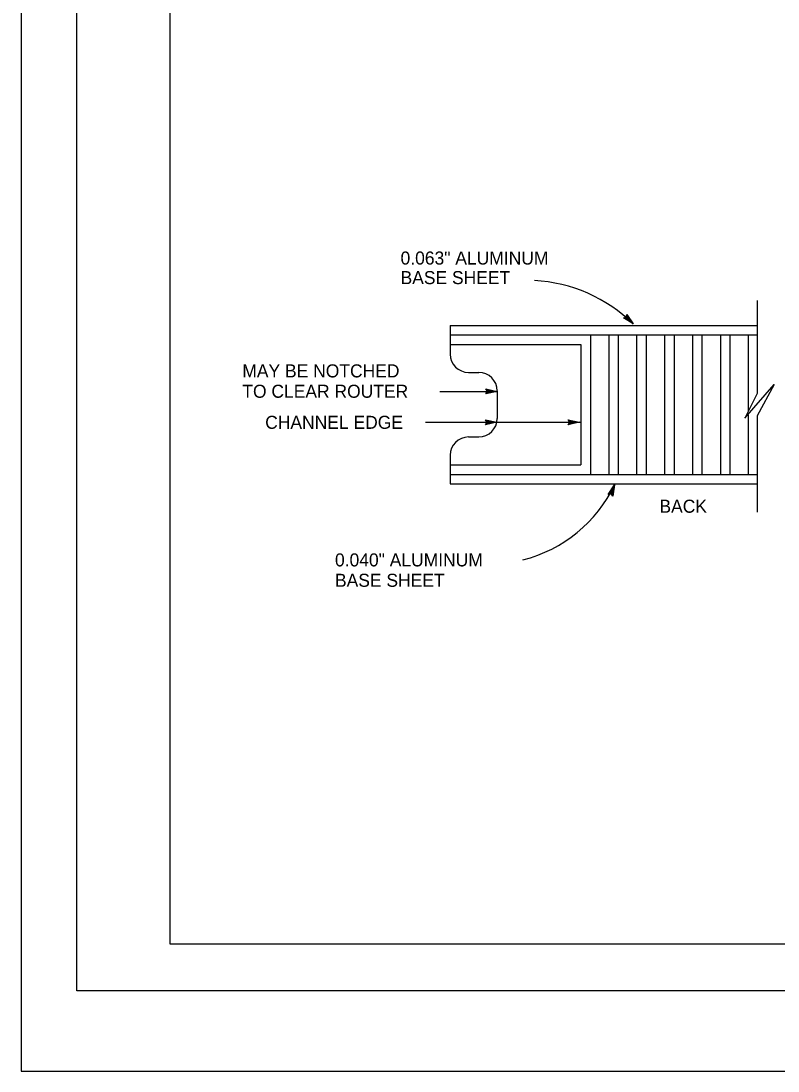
# Model space of a CAD drawing. Extents: x -894 to 866, y -472 to 714.
# Drawn here: x -894 to -488, y -472 to 91 of the extents above; entities that cross this region are included whole.
import ezdxf

# ---------------------------------------------------------------- set-up
doc = ezdxf.new("R2010")
doc.units = 0
for name, color, linetype in [('border_PLOTTING-ELEMENTS', 7, 'Continuous'), ('border_rw_22x34_Cut_Lines', 7, 'Continuous'), ('border_SHEET', 7, 'Continuous'), ('tcd_SIGN-ROADSIDE', 7, 'Continuous'), ('tcd_SIGN-ROADSIDE-anno', 7, 'Continuous')]:
    doc.layers.add(name, color=color, linetype=linetype)

msp = doc.modelspace()

# ---------------------------------------------------------------- linework, layer by layer
at = {"layer": 'border_PLOTTING-ELEMENTS'}
for points in [[(-894.04, -472.44), (865.96, -472.44), (865.96, 713.56), (-894.04, 713.56)], [(-864.04, 670.56), (835.96, 670.56), (835.96, -429.44), (-864.04, -429.44)]]:
    msp.add_lwpolyline(points, close=True, dxfattribs=at)
at = {"layer": 'border_rw_22x34_Cut_Lines'}
msp.add_lwpolyline([(-864.04, 670.56), (835.96, 670.56), (835.96, -429.44), (-864.04, -429.44)], close=True, dxfattribs=at)
at = {"layer": 'border_SHEET'}
for p, q in [((-814.04, -404.44), (-814.04, 645.56)), ((810.96, -404.44), (-814.04, -404.44))]:
    msp.add_line(p, q, dxfattribs=at)
at = {"layer": 'tcd_SIGN-ROADSIDE'}
for p, q in [((-499.37, -59.08), (-499.37, -108.92)), ((-663.98, -72.44), (-663.98, -87.8)), ((-663.98, -72.44), (-499.37, -72.44)), ((-663.98, -77.56), (-499.37, -77.56)), ((-588.78, -77.56), (-588.78, -152.36)), ((-578.94, -77.56), (-578.94, -152.36)), ((-578.94, -77.56), (-578.94, -152.36)), ((-573.82, -77.56), (-573.82, -152.36)), ((-563.98, -77.56), (-563.98, -152.36)), ((-558.86, -77.56), (-558.86, -152.36)), ((-549.01, -77.56), (-549.01, -152.36)), ((-543.9, -77.56), (-543.9, -152.36)), ((-534.05, -77.56), (-534.05, -152.36)), ((-528.94, -77.56), (-528.94, -152.36)), ((-519.09, -77.56), (-519.09, -152.36)), ((-513.98, -77.56), (-513.98, -152.36)), ((-504.12, -77.56), (-504.12, -118.46)), ((-663.98, -82.68), (-593.9, -82.68)), ((-593.9, -82.68), (-593.9, -147.25)), ((-654.13, -97.64), (-648.62, -97.64)), ((-505.96, -122.28), (-490.33, -104.08)), ((-490.33, -104.08), (-499.37, -121)), ((-638.78, -107.48), (-638.78, -122.44)), ((-499.37, -108.92), (-505.96, -122.28)), ((-504.12, -120.37), (-504.12, -152.36)), ((-499.37, -121), (-499.37, -172.55)), ((-654.13, -132.28), (-648.62, -132.28)), ((-663.98, -142.13), (-663.98, -157.48)), ((-663.98, -147.25), (-593.9, -147.25)), ((-663.98, -152.36), (-499.37, -152.36)), ((-663.98, -157.48), (-499.37, -157.48))]:
    msp.add_line(p, q, dxfattribs=at)
for centre, start, end in [((-654.13, -87.8), 180, 270), ((-648.62, -107.48), 0, 90), ((-648.62, -122.44), 270, 0), ((-654.13, -142.13), 90, 180)]:
    msp.add_arc(centre, 9.84, start, end, dxfattribs=at)
at = {"layer": 'tcd_SIGN-ROADSIDE-anno'}
for p, q in [((-569.54, -68.04), (-569.17, -66.52)), ((-569.35, -67.35), (-567.79, -69.74)), ((-569.26, -66.93), (-566.8, -70.71)), ((-569.17, -66.52), (-569.17, -66.52)), ((-569.17, -66.52), (-565.82, -71.67)), ((-571.04, -68.43), (-569.54, -68.04)), ((-565.82, -71.67), (-571.04, -68.43)), ((-571.04, -68.43), (-571.04, -68.43)), ((-566.81, -70.7), (-570.62, -68.34)), ((-567.79, -69.74), (-570.25, -68.21)), ((-568.78, -68.77), (-569.83, -68.12)), ((-569.46, -67.72), (-568.78, -68.77)), ((-565.82, -71.67), (-565.82, -71.67)), ((-643.98, -107.8), (-644.78, -106.46)), ((-644.78, -106.46), (-644.78, -106.46)), ((-644.78, -106.46), (-638.78, -107.8)), ((-644.56, -106.82), (-640.16, -107.8)), ((-669.49, -107.8), (-638.78, -107.8)), ((-638.78, -107.8), (-644.78, -109.13)), ((-644.78, -109.13), (-643.98, -107.8)), ((-644.78, -109.13), (-644.78, -109.13)), ((-640.17, -107.81), (-644.54, -108.77)), ((-641.54, -107.8), (-644.37, -108.43)), ((-644.33, -107.18), (-641.54, -107.8)), ((-644.15, -107.52), (-642.92, -107.8)), ((-642.92, -107.8), (-644.13, -108.07)), ((-638.78, -107.8), (-638.78, -107.8)), ((-644.18, -124.42), (-644.98, -123.08)), ((-644.98, -123.08), (-644.98, -123.08)), ((-644.98, -123.08), (-638.98, -124.42)), ((-644.76, -123.44), (-640.36, -124.42)), ((-644.53, -123.8), (-641.74, -124.42)), ((-599.94, -124.42), (-600.74, -123.08)), ((-600.74, -123.08), (-600.74, -123.08)), ((-600.74, -123.08), (-594.74, -124.42)), ((-600.53, -123.44), (-596.12, -124.42)), ((-600.29, -123.8), (-597.51, -124.42)), ((-677.13, -124.42), (-593.9, -124.42)), ((-638.98, -124.42), (-644.98, -125.75)), ((-644.98, -125.75), (-644.18, -124.42)), ((-644.98, -125.75), (-644.98, -125.75)), ((-640.37, -124.43), (-644.74, -125.39)), ((-641.74, -124.42), (-644.57, -125.05)), ((-644.35, -124.14), (-643.12, -124.42)), ((-643.12, -124.42), (-644.33, -124.69)), ((-638.98, -124.42), (-638.98, -124.42)), ((-594.74, -124.42), (-600.74, -125.75)), ((-600.74, -125.75), (-599.94, -124.42)), ((-600.74, -125.75), (-600.74, -125.75)), ((-596.14, -124.43), (-600.51, -125.39)), ((-597.51, -124.42), (-600.33, -125.05)), ((-600.12, -124.14), (-598.89, -124.42)), ((-598.89, -124.42), (-600.1, -124.69)), ((-594.74, -124.42), (-594.74, -124.42)), ((-579.22, -163.11), (-575.81, -158)), ((-577.68, -162.85), (-579.22, -163.11)), ((-579.22, -163.11), (-579.22, -163.11)), ((-578.81, -163.04), (-576.31, -159.28)), ((-578.39, -162.95), (-576.8, -160.57)), ((-578, -162.91), (-577.3, -161.86)), ((-576.72, -164.07), (-577.68, -162.85)), ((-577.3, -161.86), (-577.49, -163.09)), ((-576.8, -160.57), (-577.23, -163.44)), ((-576.31, -159.3), (-576.97, -163.73)), ((-575.81, -158), (-576.72, -164.07)), ((-575.81, -158), (-575.81, -158)), ((-576.72, -164.07), (-576.72, -164.07))]:
    msp.add_line(p, q, dxfattribs=at)
for centre, radius, start, end in [((-623.43, -130.59), 82.4, 45.6402, 86.7933), ((-643.09, -125.82), 74.58, 284.0792, 334.4423)]:
    msp.add_arc(centre, radius, start, end, dxfattribs=at)

# ---------------------------------------------------------------- texts
for s, p in [('0.063" ALUMINUM', (-690.55, -39.78)), ('BASE SHEET', (-690.55, -50.28)), ('MAY BE NOTCHED', (-775.39, -100.32)), ('TO CLEAR ROUTER', (-775.39, -111.26)), ('CHANNEL EDGE', (-763.13, -127.92)), ('BACK', (-551.75, -172.93)), ('0.040" ALUMINUM', (-725.71, -201.73)), ('BASE SHEET', (-725.71, -212.67))]:
    msp.add_text(s, height=7, dxfattribs=at).set_placement(p)

doc.saveas('drawing.dxf')
